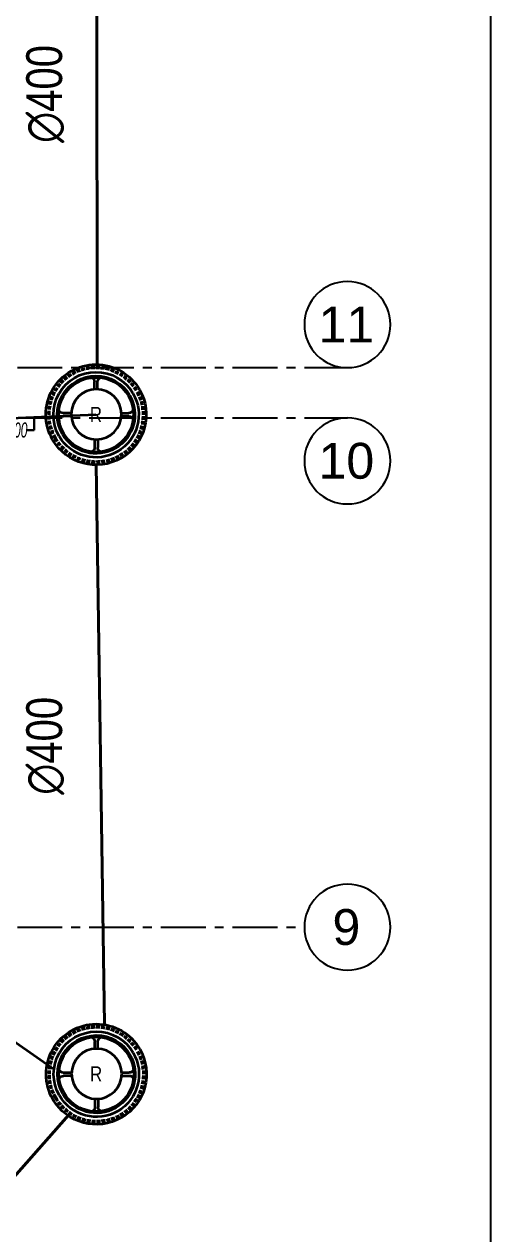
# Model space of a CAD drawing. Header units: millimetres. Extents: x -379292 to 1221486, y 92049 to 447512.
# Drawn here: x 195642 to 202148, y 156544 to 173407 of the extents above; entities that cross this region are included whole.
import ezdxf
from ezdxf.enums import TextEntityAlignment as Align

# ---------------------------------------------------------------- set-up
doc = ezdxf.new("R2010")
doc.units = ezdxf.units.MM
doc.linetypes.add('CENTER', pattern=[2, 1.25, -0.25, 0.25, -0.25])
for name, color, linetype, lineweight in [('0-KRCN-SHT YAĞMURSUYUBORUSU-100', 3, 'PISSU_LINE50', 35), ('0-KRCN-SHT-PİSSU-BORU', 220, 'PISSU_LINE50', 40), ('0-KRCN-SHT-ROGAR', 151, 'Continuous', 35), ('0-KRCN-SHT-YAZI-ÇAP-PİSSU', 41, 'Continuous', 30)]:
    doc.layers.add(name, color=color, linetype=linetype, lineweight=lineweight)
for name, color, linetype in [('05_AXIS', 211, 'CENTER'), ('05_AXIS NAME', 7, 'Continuous'), ('05_HATCH SOLID-2', 253, 'Continuous')]:
    doc.layers.add(name, color=color, linetype=linetype)
doc.styles.add('MUF', font='isocpeur.ttf')
doc.styles.add('TROMANT', font='arial.ttf', dxfattribs={"width": 0.8})
doc.styles.add('YAZI-5', font='arial.ttf', dxfattribs={"height": 5})
doc.styles.add('ÇAP-2', font='ARIALNBI.TTF')
doc.linetypes.add('PISSU_LINE50', pattern='A,50,-10,["C",MUF,S=10,R=0,X=1,Y=-5],0', length=60)

# ---------------------------------------------------------------- blocks, each defined once
blk = doc.blocks.new('AWAKS ADI')
at = {"layer": '05_AXIS NAME', "color": 2}
blk.add_circle((0, 0), 6, dxfattribs=at)
at = {"layer": '05_AXIS NAME', "style": 'YAZI-5'}
blk.add_attdef('AKSADI', text='', height=5, dxfattribs=at).set_placement((0, 0), align=Align.MIDDLE_CENTER)
blk = doc.blocks.new('202_Aks')
at = {"layer": '05_AXIS', "ltscale": 500}
for p, q in [((137900, -109500), (143500, -109500)), ((137900, -110200), (143500, -110200)), ((137900, -117300), (142900, -117300))]:
    blk.add_line(p, q, dxfattribs=at)
at = {"layer": '05_AXIS NAME'}
ref = blk.add_blockref('AWAKS ADI', (143500, -108900), dxfattribs=dict(at, xscale=-100, yscale=100, zscale=100))
ref.add_attrib('AKSADI', '11', dxfattribs={"height": 500, "style": 'YAZI-5'}).set_placement((143486, -108898), align=Align.MIDDLE_CENTER)
ref = blk.add_blockref('AWAKS ADI', (143500, -110800), dxfattribs=dict(at, xscale=-100, yscale=100, zscale=100))
ref.add_attrib('AKSADI', '10', dxfattribs={"height": 500, "style": 'YAZI-5'}).set_placement((143486, -110798), align=Align.MIDDLE_CENTER)
ref = blk.add_blockref('AWAKS ADI', (143500, -117300), dxfattribs=dict(at, xscale=-100, yscale=100, zscale=100))
ref.add_attrib('AKSADI', '9', dxfattribs={"height": 500, "style": 'YAZI-5'}).set_placement((143486, -117298), align=Align.MIDDLE_CENTER)
blk = doc.blocks.new('OtoParkBodrumKatMimari')
at = {"layer": '05_HATCH SOLID-2', "color": 251, "ltscale": 25}
blk.add_lwpolyline([(150500, -8770), (150500, 187430), (4700, 187430), (4700, 177600), (135600, 177600), (135600, 144600), (143200, 144600), (143200, 59700), (90240, -300), (70300, -300), (63119, 5881)], dxfattribs=at)
at = {"layer": '05_AXIS'}
blk.add_blockref('202_Aks', (5000, 177300), dxfattribs=at)
blk = doc.blocks.new('G$CD316F46C')
at = {"layer": '0-KRCN-SHT-ROGAR'}
for p, q in [((-7.1, 45.4), (-7.5, 48.4)), ((-3.9, 45.8), (-4.1, 48.8)), ((-2.3, 45.9), (-2.5, 48.9)), ((0.9, 45.9), (1, 48.9)), ((2.4, 45.8), (2.6, 48.8)), ((5.6, 45.5), (6, 48.5)), ((7.2, 45.3), (7.6, 48.3)), ((-29.8, 35), (-31.8, 37.3)), ((-28.6, 36), (-30.5, 38.3)), ((-26.1, 37.9), (-27.8, 40.4)), ((-24.8, 38.7), (-26.4, 41.3)), ((-22, 40.4), (-23.4, 43)), ((-20.6, 41.1), (-22, 43.8)), ((-17.7, 42.4), (-18.9, 45.2)), ((-16.3, 43), (-17.3, 45.8)), ((-13.2, 44), (-14.1, 46.9)), ((-11.7, 44.4), (-12.5, 47.4)), ((-8.6, 45.1), (-9.1, 48.1)), ((10.3, 44.7), (11, 47.6)), ((11.8, 44.3), (12.6, 47.2)), ((14.9, 43.3), (15.9, 46.2)), ((16.3, 42.8), (17.4, 45.6)), ((19.3, 41.5), (20.6, 44.2)), ((20.7, 40.8), (22, 43.5)), ((23.5, 39.2), (25, 41.8)), ((24.8, 38.4), (26.4, 40.9)), ((27.4, 36.6), (29.2, 38.9)), ((28.6, 35.6), (30.5, 37.9)), ((-39.1, 24.2), (-41.6, 25.7)), ((-38.2, 25.5), (-40.7, 27.1)), ((-36.4, 28.1), (-38.8, 29.9)), ((-35.4, 29.3), (-37.7, 31.2)), ((-33.3, 31.7), (-35.5, 33.8)), ((-32.2, 32.8), (-34.3, 35)), ((31, 33.5), (33.1, 35.7)), ((32.1, 32.4), (34.3, 34.5)), ((34.3, 30), (36.6, 32)), ((35.3, 28.8), (37.6, 30.7)), ((37.2, 26.2), (39.7, 28)), ((38.1, 25), (40.6, 26.6)), ((-44.2, 12.1), (-47.1, 12.8)), ((-43.8, 13.5), (-46.7, 14.4)), ((-42.8, 16.6), (-45.6, 17.7)), ((-42.2, 18), (-45, 19.2)), ((-40.8, 20.9), (-43.5, 22.3)), ((-40.1, 22.3), (-42.8, 23.8)), ((39.7, 22.2), (42.3, 23.6)), ((40.4, 20.8), (43.1, 22.2)), ((41.7, 17.9), (44.5, 19.1)), ((42.3, 16.5), (45.1, 17.5)), ((43.3, 13.4), (46.2, 14.3)), ((43.8, 11.9), (46.7, 12.7)), ((-45.7, 2.7), (-48.7, 2.8)), ((-45.6, 4.2), (-48.6, 4.5)), ((-45.2, 7.4), (-48.2, 7.9)), ((-44.9, 8.9), (-47.9, 9.5)), ((44.5, 8.8), (47.4, 9.3)), ((44.7, 7.3), (47.7, 7.7)), ((45.1, 4.1), (48.1, 4.3)), ((45.2, 2.5), (48.2, 2.7)), ((-45.7, -0.6), (-48.7, -0.6)), ((-45.7, -2.1), (-48.7, -2.3)), ((-45.4, -5.3), (-48.4, -5.7)), ((-45.1, -6.8), (-48.1, -7.3)), ((-44.5, -10), (-47.5, -10.7)), ((-44.1, -11.5), (-47, -12.3)), ((43.6, -11.6), (46.5, -12.4)), ((44, -10.1), (46.9, -10.8)), ((44.6, -7), (47.6, -7.5)), ((44.8, -5.4), (47.8, -5.8)), ((45.2, -0.7), (48.2, -0.8)), ((45.2, -2.2), (48.2, -2.4)), ((-43.2, -14.6), (-46, -15.5)), ((-42.7, -16), (-45.5, -17.1)), ((-41.4, -19), (-44.1, -20.2)), ((-40.7, -20.3), (-43.4, -21.7)), ((-39.1, -23.2), (-41.7, -24.7)), ((40.1, -20.5), (42.8, -21.9)), ((40.8, -19.1), (43.5, -20.4)), ((42.1, -16.1), (44.9, -17.2)), ((42.6, -14.7), (45.5, -15.7)), ((-38.3, -24.5), (-40.8, -26.1)), ((-36.5, -27.1), (-38.9, -28.9)), ((-35.5, -28.3), (-37.8, -30.2)), ((-33.4, -30.7), (-35.6, -32.8)), ((-32.3, -31.8), (-34.4, -34)), ((-29.9, -34), (-31.9, -36.3)), ((-28.8, -35), (-30.6, -37.4)), ((27.3, -35.8), (29.1, -38.2)), ((28.5, -34.8), (30.4, -37.1)), ((30.9, -32.7), (33, -34.9)), ((32, -31.6), (34.2, -33.7)), ((34.2, -29.3), (36.5, -31.2)), ((35.2, -28.1), (37.5, -30)), ((37.1, -25.5), (39.6, -27.2)), ((38, -24.2), (40.5, -25.8)), ((-26.2, -36.9), (-27.9, -39.4)), ((-24.9, -37.8), (-26.5, -40.3)), ((-22.1, -39.4), (-23.6, -42.1)), ((-20.8, -40.2), (-22.1, -42.8)), ((-17.8, -41.5), (-19, -44.3)), ((-16.4, -42.1), (-17.5, -44.9)), ((-13.4, -43.1), (-14.2, -46)), ((-11.9, -43.5), (-12.6, -46.4)), ((-8.7, -44.2), (-9.3, -47.2)), ((-7.2, -44.5), (-7.7, -47.5)), ((-4, -44.9), (-4.3, -47.9)), ((-2.5, -45), (-2.6, -48)), ((0.7, -45), (0.8, -48)), ((2.3, -45), (2.5, -48)), ((5.5, -44.7), (5.9, -47.7)), ((7, -44.5), (7.5, -47.4)), ((10.2, -43.8), (10.9, -46.8)), ((11.7, -43.5), (12.5, -46.4)), ((14.7, -42.5), (15.7, -45.3)), ((16.2, -42), (17.3, -44.8)), ((19.1, -40.7), (20.4, -43.4)), ((20.5, -40), (21.9, -42.7)), ((23.3, -38.4), (24.9, -41)), ((24.7, -37.6), (26.3, -40.1))]:
    blk.add_line(p, q, dxfattribs=at)
at = {"layer": '0-KRCN-SHT-ROGAR', "color": 120}
for p, q in [((-1.7, 24.9), (-1.7, 33.1)), ((1.4, 25), (1.4, 33.1)), ((-24.9, 2), (-32.9, 2)), ((24.9, 1.9), (32.4, 1.9)), ((-25, -1.1), (-32.9, -1.1)), ((25, -1.2), (32.4, -1.2)), ((-1.8, -24.9), (-1.8, -32.2)), ((1.3, -25), (1.3, -32.2))]:
    blk.add_line(p, q, dxfattribs=at)
blk.add_circle((0, 0), 25, dxfattribs=at)
at = {"layer": '0-KRCN-SHT-ROGAR'}
for radius, start, end in [(50, 329.911, 149.911), (48.5, 98.6265, 100.5734), (48.5, 92.6265, 94.5734), (48.5, 86.6265, 88.5734), (48.5, 80.6265, 82.5734), (42.5, 329.911, 149.911), (48.5, 128.6265, 130.5734), (48.5, 122.6265, 124.5734), (48.5, 116.6265, 118.5734), (48.5, 110.6265, 112.5734), (48.5, 104.6265, 106.5734), (48.5, 74.6265, 76.5734), (48.5, 68.6265, 70.5734), (48.5, 62.6265, 64.5734), (48.5, 56.6265, 58.5734), (48.5, 50.6265, 52.5734), (50, 149.911, 329.911), (48.5, 146.6265, 148.5734), (48.5, 140.6265, 142.5734), (48.5, 134.6265, 136.5734), (48.5, 44.6265, 46.5734), (48.5, 38.6265, 40.5734), (48.5, 32.6265, 34.5734), (48.5, 163.2486, 165.1955), (48.5, 157.2486, 159.1955), (48.5, 151.2486, 153.1955), (42.5, 149.911, 329.911), (38.7, 149.911, 329.911), (37.2, 149.911, 329.911), (48.5, 26.6265, 28.5734), (48.5, 20.6265, 22.5734), (48.5, 14.6265, 16.5734), (48.5, 175.2486, 177.1955), (48.5, 169.2486, 171.1955), (48.5, 8.6265, 10.5734), (48.5, 2.6265, 4.5734), (48.5, 181.2486, 183.1955), (48.5, 187.2486, 189.1955), (48.5, 193.2486, 195.1955), (48.5, 344.6265, 346.5734), (48.5, 350.6265, 352.5734), (48.5, 356.6265, 358.5734), (48.5, 199.2486, 201.1955), (48.5, 205.2486, 207.1955), (48.5, 332.6265, 334.5734), (48.5, 338.6265, 340.5734), (48.5, 211.2486, 213.1955), (48.5, 217.2486, 219.1955), (48.5, 223.2486, 225.1955), (48.5, 313.2486, 315.1955), (48.5, 319.2486, 321.1955), (48.5, 325.2486, 327.1955), (48.5, 229.2486, 231.1955), (48.5, 235.2486, 237.1955), (48.5, 241.2486, 243.1955), (48.5, 247.2486, 249.1955), (48.5, 253.2486, 255.1955), (48.5, 259.2486, 261.1955), (48.5, 265.2486, 267.1955), (48.5, 271.2486, 273.1955), (48.5, 277.2486, 279.1955), (48.5, 283.2486, 285.1955), (48.5, 289.2486, 291.1955), (48.5, 295.2486, 297.1955), (48.5, 301.2486, 303.1955), (48.5, 307.2486, 309.1955)]:
    blk.add_arc((-0.3, 0.4), radius, start, end, dxfattribs=at)
at = {"layer": '0-KRCN-SHT-ROGAR', "color": 120}
for centre, radius, start, end in [((-0.3, 0.4), 38.7, 329.911, 149.911), ((-0.3, 0.4), 37.2, 329.911, 149.911), ((-6.2, 33.1), 4.52, 359.911, 71.7708), ((5.9, 33), 4.52, 108.3327, 179.911), ((-32.9, 6.5), 4.52, 198.0512, 269.911), ((32.4, 6.4), 4.52, 269.911, 341.7708), ((-32.9, -5.6), 4.52, 89.911, 161.4893), ((32.4, -5.7), 4.52, 18.3327, 89.911), ((-6.3, -32.2), 4.52, 288.0512, 359.911), ((5.8, -32.2), 4.52, 179.911, 251.4893)]:
    blk.add_arc(centre, radius, start, end, dxfattribs=at)
blk = doc.blocks.new('A$Cbceac246')
at = {"layer": '0-KRCN-SHT YAĞMURSUYUBORUSU-100'}
for p, q in [((7297.2, 6677.4, 0), (7469.4, 6684.8)), ((7251.4, 5882.7), (7411.6, 5771.7))]:
    blk.add_line(p, q, dxfattribs=at)
at = {"layer": '0-KRCN-SHT-PİSSU-BORU', "color": 5, "ltscale": 2}
for p, q in [((7471.1, 6752.3), (7470.4, 7627.6)), ((7481.2, 5834.6), (7469.6, 6614.4)), ((6703.7, 4883.8), (7434.9, 5712.1))]:
    blk.add_line(p, q, dxfattribs=at)
at = {"layer": '0-KRCN-SHT-YAZI-ÇAP-PİSSU', "linetype": 'Continuous'}
for p in [(7383.3, 6681.1, 0), (7383.3, 6681.1, 0), (7372.1, 6662.9, 0), (7372.1, 6662.9, 0)]:
    blk.add_line(p, (7383.3, 6662.9, 0), dxfattribs=at)
at = {"layer": '0-KRCN-SHT-ROGAR', "xscale": -1.4, "yscale": 1.4, "zscale": 1.4, "rotation": 180}
for p in [(7470, 6685), (7470.4, 5765.6)]:
    blk.add_blockref('G$CD316F46C', p, dxfattribs=at)
at = {"layer": '0-KRCN-SHT-ROGAR', "style": 'TROMANT', "width": 0.8}
for p in [(7398.3, 7131.6), (7398.3, 6222.8)]:
    blk.add_text('∅400', height=50, rotation=90, dxfattribs=at).set_placement(p, align=Align.MIDDLE)
for p in [(7469.4, 6684.8), (7469.7, 5765.4)]:
    blk.add_text('R', height=21, dxfattribs=at).set_placement(p, align=Align.MIDDLE)
at = {"layer": '0-KRCN-SHT-YAZI-ÇAP-PİSSU', "linetype": 'Continuous', "style": 'ÇAP-2', "width": 0.7}
blk.add_text('∅200', height=21, rotation=0, dxfattribs=at).set_placement((7329.9, 6663.1, 0), align=Align.MIDDLE_LEFT)

msp = doc.modelspace()

# ---------------------------------------------------------------- block references
at = {"color": 8}
msp.add_blockref('OtoParkBodrumKatMimari', (51648, 100818.8), dxfattribs=at)

# ---------------------------------------------------------------- next in the draw order: block references
at = {"color": 30, "xscale": 10, "yscale": 10, "zscale": 10}
msp.add_blockref('A$Cbceac246', (121948, 101118.8), dxfattribs=at)

doc.saveas('drawing.dxf')
